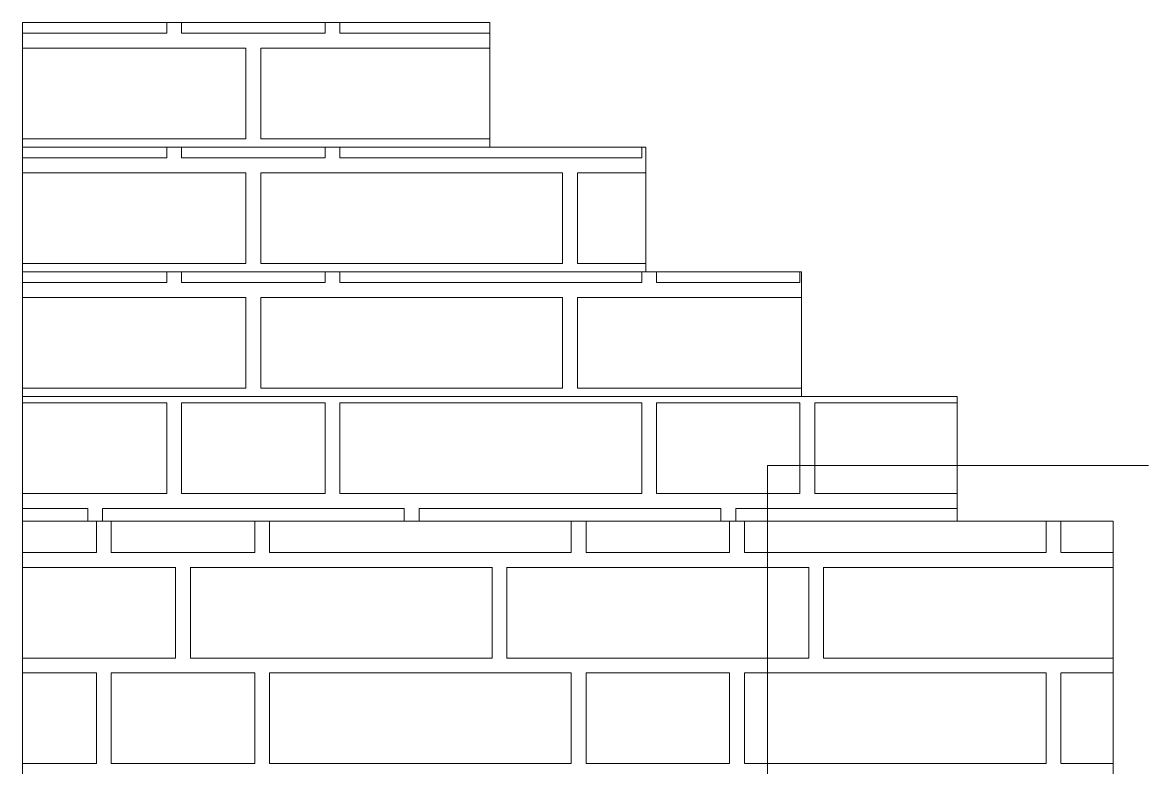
# Model space of a CAD drawing. Header units: millimetres. Extents: x 14944 to 21622, y -31 to 8273.
# Drawn here: x 20197 to 20919, y 1552 to 2030 of the extents above; entities that cross this region are included whole.
import ezdxf

# ---------------------------------------------------------------- set-up
doc = ezdxf.new("R2010")
doc.units = ezdxf.units.MM
doc.layers.add('A-GENM', color=13, linetype='Continuous', lineweight=9)
doc.layers.add('G-ANNO-TEXT', color=231, linetype='Continuous', lineweight=9)
pattern_1 = [(180, (7944.62, 169.53), (3e-14, 270.937), [193.675, -9.525]), (180, (7944.62, 227.73), (3e-14, 270.937), [193.675, -9.525]), (90, (7944.62, 169.53), (203.2, -1e-14), [58.21, -212.728]), (90, (7750.94, 169.53), (203.2, -1e-14), [58.21, -212.728]), (180, (7792.22, 237.26), (3e-14, 270.937), [193.675, -9.525, 92.075, -9.525]), (180, (7792.22, 295.47), (3e-14, 270.937), [193.675, -9.525, 92.075, -9.525]), (90, (7792.22, 237.26), (304.8, -2e-14), [58.21, -212.73]), (90, (7598.55, 237.26), (304.8, -2e-14), [58.21, -212.73]), (90, (7589.02, 237.26), (304.8, -2e-14), [58.21, -212.73]), (90, (7496.94, 237.26), (304.8, -2e-14), [58.21, -212.73]), (180, (7843.02, 305), (3e-14, 270.937), [193.675, -9.525]), (180, (7843.02, 363.2), (3e-14, 270.937), [193.675, -9.525]), (90, (7843.02, 305), (203.2, -1e-14), [58.21, -212.728]), (90, (7649.35, 305), (203.2, -1e-14), [58.21, -212.728]), (180, (7792.22, 372.73), (3e-14, 270.937), [193.675, -9.525, 92.075, -9.525]), (180, (7792.22, 430.94), (3e-14, 270.937), [193.675, -9.525, 92.075, -9.525]), (90, (7792.22, 372.73), (304.8, -2e-14), [58.21, -212.73]), (90, (7598.55, 372.73), (304.8, -2e-14), [58.21, -212.73]), (90, (7589.02, 372.73), (304.8, -2e-14), [58.21, -212.73]), (90, (7496.94, 372.73), (304.8, -2e-14), [58.21, -212.73])]

# ---------------------------------------------------------------- blocks, each defined once
blk = doc.blocks.new('CRT_MGN_COZ_Fogão a lenha completo - CRT_MGN_COZ_Fogão a lenha completo-5005769-VISTA LATERAL BANCADA CHURRASQUEIRA')
at = {"layer": 'A-GENM'}
h = blk.add_hatch(dxfattribs=at)
h.set_pattern_fill('FP_124', color=256, style=0, pattern_type=2)
h.set_pattern_definition([(180, (7944.62, 329.52), (3e-14, 270.937), [193.675, -9.525]), (180, (7944.62, 387.73), (3e-14, 270.937), [193.675, -9.525]), (90, (7944.62, 329.52), (203.2, -1e-14), [58.21, -212.728]), (90, (7750.94, 329.52), (203.2, -1e-14), [58.21, -212.728]), (180, (7792.22, 397.26), (3e-14, 270.937), [193.675, -9.525, 92.075, -9.525]), (180, (7792.22, 455.47), (3e-14, 270.937), [193.675, -9.525, 92.075, -9.525]), (90, (7792.22, 397.26), (304.8, -2e-14), [58.21, -212.73]), (90, (7598.55, 397.26), (304.8, -2e-14), [58.21, -212.73]), (90, (7589.02, 397.26), (304.8, -2e-14), [58.21, -212.73]), (90, (7496.94, 397.26), (304.8, -2e-14), [58.21, -212.73]), (180, (7843.02, 465), (3e-14, 270.937), [193.675, -9.525]), (180, (7843.02, 523.2), (3e-14, 270.937), [193.675, -9.525]), (90, (7843.02, 465), (203.2, -1e-14), [58.21, -212.728]), (90, (7649.35, 465), (203.2, -1e-14), [58.21, -212.728]), (180, (7792.22, 532.73), (3e-14, 270.937), [193.675, -9.525, 92.075, -9.525]), (180, (7792.22, 590.94), (3e-14, 270.937), [193.675, -9.525, 92.075, -9.525]), (90, (7792.22, 532.73), (304.8, -2e-14), [58.21, -212.73]), (90, (7598.55, 532.73), (304.8, -2e-14), [58.21, -212.73]), (90, (7589.02, 532.73), (304.8, -2e-14), [58.21, -212.73]), (90, (7496.94, 532.73), (304.8, -2e-14), [58.21, -212.73])])
h.paths.add_polyline_path([(7544.62, 1950), (7544.62, 2030), (7244.62, 2030), (7244.62, 1950)])
h = blk.add_hatch(dxfattribs=at)
h.set_pattern_fill('FP_125', color=256, style=0, pattern_type=2)
h.set_pattern_definition([(180, (7944.62, 249.53), (3e-14, 270.937), [193.675, -9.525]), (180, (7944.62, 307.73), (3e-14, 270.937), [193.675, -9.525]), (90, (7944.62, 249.53), (203.2, -1e-14), [58.21, -212.728]), (90, (7750.94, 249.53), (203.2, -1e-14), [58.21, -212.728]), (180, (7792.22, 317.26), (3e-14, 270.937), [193.675, -9.525, 92.075, -9.525]), (180, (7792.22, 375.47), (3e-14, 270.937), [193.675, -9.525, 92.075, -9.525]), (90, (7792.22, 317.26), (304.8, -2e-14), [58.21, -212.73]), (90, (7598.55, 317.26), (304.8, -2e-14), [58.21, -212.73]), (90, (7589.02, 317.26), (304.8, -2e-14), [58.21, -212.73]), (90, (7496.94, 317.26), (304.8, -2e-14), [58.21, -212.73]), (180, (7843.02, 385), (3e-14, 270.937), [193.675, -9.525]), (180, (7843.02, 443.2), (3e-14, 270.937), [193.675, -9.525]), (90, (7843.02, 385), (203.2, -1e-14), [58.21, -212.728]), (90, (7649.35, 385), (203.2, -1e-14), [58.21, -212.728]), (180, (7792.22, 452.73), (3e-14, 270.937), [193.675, -9.525, 92.075, -9.525]), (180, (7792.22, 510.94), (3e-14, 270.937), [193.675, -9.525, 92.075, -9.525]), (90, (7792.22, 452.73), (304.8, -2e-14), [58.21, -212.73]), (90, (7598.55, 452.73), (304.8, -2e-14), [58.21, -212.73]), (90, (7589.02, 452.73), (304.8, -2e-14), [58.21, -212.73]), (90, (7496.94, 452.73), (304.8, -2e-14), [58.21, -212.73])])
h.paths.add_polyline_path([(7644.62, 1870), (7644.62, 1950), (7244.62, 1950), (7244.62, 1870)])
h = blk.add_hatch(dxfattribs=at)
h.set_pattern_fill('FP_126', color=256, style=0, pattern_type=2)
h.set_pattern_definition(pattern_1)
h.paths.add_polyline_path([(7244.62, 1790), (7744.62, 1790), (7744.62, 1870), (7244.62, 1870)])
h = blk.add_hatch(dxfattribs=at)
h.set_pattern_fill('FP_126', color=256, style=0, pattern_type=2)
h.set_pattern_definition(pattern_1)
h.paths.add_polyline_path([(7844.62, 1710), (7844.62, 1790), (7244.62, 1790), (7244.62, 1710), (7662.3, 1710)])
h = blk.add_hatch(dxfattribs=at)
h.set_pattern_fill('FP_127', color=256, style=0, pattern_type=2)
h.set_pattern_definition([(180, (7594.62, 944.52), (3e-14, 270.94), [193.675, -9.525]), (180, (7594.62, 1002.73), (3e-14, 270.94), [193.675, -9.525]), (90, (7594.62, 944.52), (203.2, -1e-14), [58.21, -212.73]), (90, (7400.94, 944.52), (203.2, -1e-14), [58.21, -212.73]), (180, (7442.22, 1012.26), (3e-14, 270.94), [193.675, -9.525, 92.075, -9.525]), (180, (7442.22, 1070.47), (3e-14, 270.94), [193.675, -9.525, 92.075, -9.525]), (90, (7442.22, 1012.26), (304.8, -2e-14), [58.21, -212.73]), (90, (7248.55, 1012.26), (304.8, -2e-14), [58.21, -212.73]), (90, (7239.02, 1012.26), (304.8, -2e-14), [58.21, -212.73]), (90, (7146.94, 1012.26), (304.8, -2e-14), [58.21, -212.73]), (180, (7493.02, 1080), (3e-14, 270.94), [193.675, -9.525]), (180, (7493.02, 1138.2), (3e-14, 270.94), [193.675, -9.525]), (90, (7493.02, 1080), (203.2, -1e-14), [58.21, -212.73]), (90, (7299.35, 1080), (203.2, -1e-14), [58.21, -212.73]), (180, (7442.22, 1147.73), (3e-14, 270.94), [193.675, -9.525, 92.075, -9.525]), (180, (7442.22, 1205.94), (3e-14, 270.94), [193.675, -9.525, 92.075, -9.525]), (90, (7442.22, 1147.73), (304.8, -2e-14), [58.21, -212.73]), (90, (7248.55, 1147.73), (304.8, -2e-14), [58.21, -212.73]), (90, (7239.02, 1147.73), (304.8, -2e-14), [58.21, -212.73]), (90, (7146.94, 1147.73), (304.8, -2e-14), [58.21, -212.73])])
h.paths.add_polyline_path([(7244.62, 1160), (7322.12, 1160), (7322.12, 1177.5), (7330.62, 1177.5), (7330.62, 1297), (7331.69, 1307.63), (7335.3, 1318.73), (7340.55, 1328.01), (7347.14, 1335.76), (7355.48, 1342.36), (7365.3, 1347.3), (7374.69, 1350.02), (7386.97, 1351), (7580.12, 1351), (7580.12, 1349.9), (7580.86, 1349.86), (7581.04, 1348.4), (7581.06, 1346.85), (7581.12, 1344.02), (7580.86, 1324.09), (7580.12, 1323.72), (7580.12, 1323), (7575.82, 1323.43), (7575.42, 1323.6), (7575.23, 1320.6), (7553.01, 1320.6), (7552.54, 1323.53), (7551.92, 1323.17), (7547.97, 1323.18), (7547.62, 1323), (7461.62, 1323), (7461.62, 1323.44), (7453.82, 1323.4), (7453.82, 1323), (7384.62, 1323), (7374.29, 1320.77), (7365.97, 1314.99), (7360.6, 1306.95), (7358.62, 1297), (7358.62, 1177.5), (7367.12, 1177.5), (7367.12, 1160), (7944.62, 1160), (7944.62, 1710), (7244.62, 1710), (7244.62, 1213.63)])
h.paths.add_polyline_path([(7580.53, 1349.91), (7580.12, 1350.6), (7580.62, 1350.5), (7580.53, 1349.92)])
for p, q in [((7244.62, 1950), (7244.62, 2030)), ((7244.62, 2030), (7544.62, 2030)), ((7544.62, 2030), (7544.62, 1950)), ((7244.62, 1870), (7244.62, 1950)), ((7244.62, 1950), (7644.62, 1950)), ((7644.62, 1950), (7644.62, 1870)), ((7244.62, 1790), (7244.62, 1870)), ((7244.62, 1870), (7744.62, 1870)), ((7744.62, 1870), (7744.62, 1790)), ((7244.62, 1710), (7244.62, 1790)), ((7244.62, 1790), (7844.62, 1790)), ((7844.62, 1790), (7844.62, 1710)), ((7244.62, 1710), (7944.62, 1710)), ((7244.62, 1710), (7244.62, 1160)), ((7944.62, 1710), (7944.62, 1160))]:
    blk.add_line(p, q, dxfattribs=at)

msp = doc.modelspace()

# ---------------------------------------------------------------- linework, layer by layer
at = {"layer": 'G-ANNO-TEXT', "color": 7}
for p, q in [((20674.64, 1745.64), (20919.27, 1745.64)), ((20674.64, 1167.15), (20674.64, 1745.64))]:
    msp.add_line(p, q, dxfattribs=at)

# ---------------------------------------------------------------- block references
at = {"layer": 'A-GENM'}
msp.add_blockref('CRT_MGN_COZ_Fogão a lenha completo - CRT_MGN_COZ_Fogão a lenha completo-5005769-VISTA LATERAL BANCADA CHURRASQUEIRA', (12951.96, 0), dxfattribs=at)

doc.saveas('drawing.dxf')
